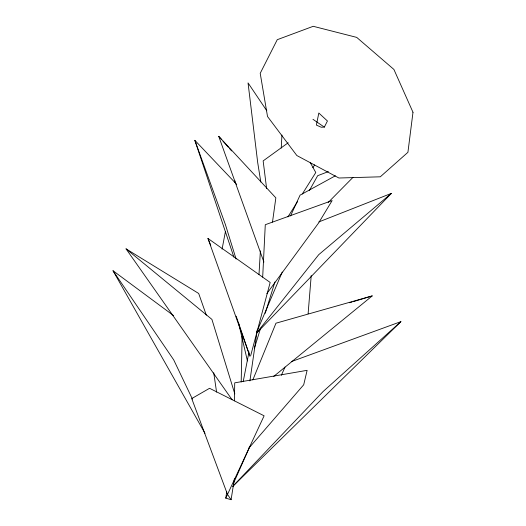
<?xml version="1.0" encoding="UTF-8"?>
<svg xmlns="http://www.w3.org/2000/svg" width="526" height="526" viewBox="0 0 526 526"><rect width="100%" height="100%" fill="white"/><g stroke="black" fill="none" stroke-linecap="round" stroke-linejoin="round"><path stroke-width="0.79" d="M234.484 400.878L234.708 382.843L307.118 370.33L303.706 384.776L248.653 448.362M241.191 382.047L242.131 336.121M262.684 277.136L265.282 224.714L332.136 200.577L318.618 222.952L266.833 293.626M281.246 148.089L281.929 135.044M258.989 274.493L260.396 250.863M308.111 313.726L311.221 275.552M272.488 222.123L275.848 197.855L218.711 136.313L263.901 262.053M257.286 329.855L249.903 380.929M234.418 478.693L231.092 499.7L225.772 498.148L226.739 491.678M243.19 381.685L249.008 351.894M222.084 249.133L225.437 231.479M234.741 182.542L235.043 180.937M250.692 355.622L270.167 282.455L207.954 238.442L250.001 356.424M254.308 348.528L260.607 328.171M265.216 313.299L274.907 281.982M252.848 379.884L275.972 323.194L372.23 295.901L273.744 376.399M256.958 331.492L282.245 272.047M233.314 483.742L249.883 446.344M281.364 375.288L285.007 367.056M290.53 215.936L300.09 195.126L335.378 175.796M225.772 498.148L264.111 415.81L209.565 388.293L191.734 398.577L227.515 494.44L231.092 499.7M324.332 127.128L327.442 120.987L318.809 113.024L316.389 125.103L321.208 127.22L324.332 127.128L312.957 119.303M309.301 190.668L317.684 175.684L328.362 171.601M312.858 167.689L314.601 164.901M287.926 216.903L297.499 201.649M302.286 194.022L315.778 172.528L310.261 162.593M256.51 333.103L318.736 254.669L391.37 193.384L318.822 221.939M232.781 486.3L323.082 391.561L400.911 321.629L291.299 361.632M256.563 333.155L391.37 193.384M328.158 202.503L352.946 177.413M232.827 486.333L400.911 321.629M288.169 142.77L263.151 160.897L266.61 188.505M349.672 302.746L352.006 302.036M353.557 301.569L372.23 295.901M232.097 399.76L126.043 248.851L198.683 293.469L206.317 315.153M205.002 433.325L113.011 270.732L173.633 315.646M126.043 248.851L211.912 319.387L234.806 393.908M233.919 257.175L194.844 140.317L236.707 184.363M218.711 136.313L221.4 139.357M223.011 141.185L228.376 147.267M229.448 148.49L231.598 150.923M113.011 270.732L173.698 359.856L192.424 399.109M266.794 110.762L248.042 82.898L257.701 162.587L260.817 182.055M207.954 238.442L210.768 245.267M194.844 140.317L225.384 224.51L236.095 259.042M236.174 316.179L249.475 354.879M238.692 323.411L247.43 360.941M213.727 372.73L216.58 392.133M412.989 112.281L407.92 152.31L380.291 176.808L338.889 178.012L296.848 155.532L267.517 116.502L260.212 73.324L277.255 39.693L313.226 26.3L356.707 37.385L393.902 69.439L412.989 112.281"/></g></svg>
